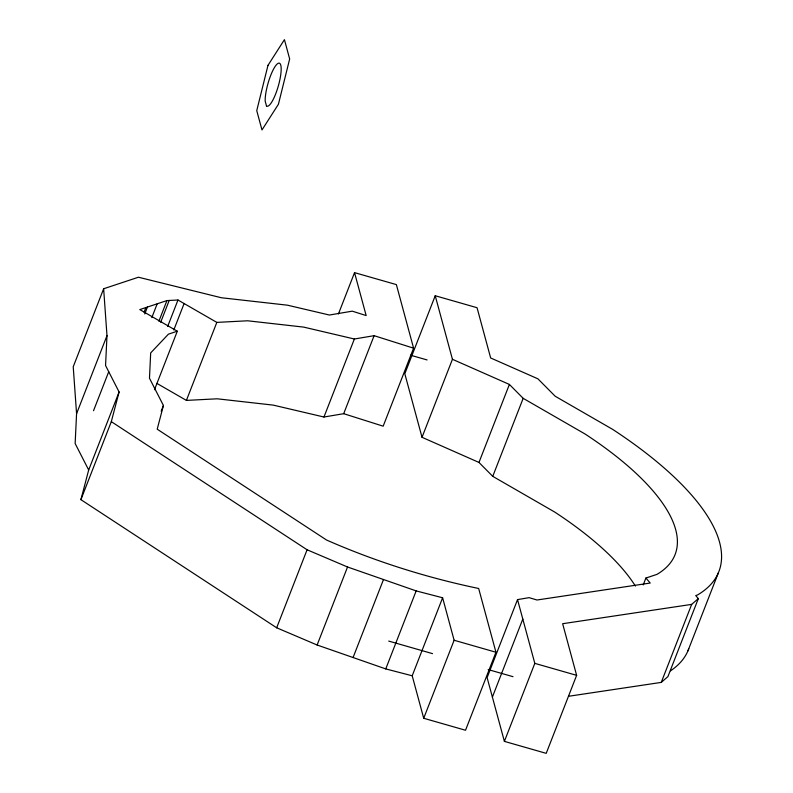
<?xml version="1.0" encoding="UTF-8"?>
<svg xmlns="http://www.w3.org/2000/svg" width="793" height="793" viewBox="0 0 793 793"><rect width="100%" height="100%" fill="white"/><g stroke="black" fill="none" stroke-linecap="round" stroke-linejoin="round"><path stroke-width="1.19" d="M156.865 383.376L186.405 400.406L217.193 398.8L273.248 405.114L323.96 417.019L343.696 413.688L383.168 426.178L413.589 348.167L396.371 284.608L354.54 272.633L366.168 315.564L352.28 311.163L329.402 315.029L287.532 305.196L221.376 297.752L138.438 277.223L103.645 288.761L73.224 366.772L76.574 413.688L75.147 443.535L88.687 469.991L80.906 499.659L276.668 627.788L317.121 645.006L385.755 668.915L412.201 675.785L423.71 718.27L465.531 730.254L495.952 652.242L478.665 588.485C426.485 577.601 375.376 561.484 326.567 540.033L157.212 429.191L163.427 405.491L149.471 378.221L150.68 352.925L168.423 334.16L177.305 331.206L154.496 389.72M103.645 288.761L106.986 335.677L105.558 365.523L119.099 391.98L111.317 421.648L80.906 499.659M76.574 413.688L106.986 335.677M93.524 410.724L108.73 371.719M144.088 312.164L145.872 307.575M144.752 313.939L147.429 307.06M88.687 469.991L119.099 391.98M151.82 317.587L157.183 303.818M158.887 321.234L166.936 300.587L177.979 300.012L216.826 322.394L247.614 320.788L303.66 327.103L354.372 339.007L374.118 335.677L413.589 348.167M160.692 322.265L169.187 300.468M167.69 326.399L177.979 300.012M173.826 329.928L184.115 303.541M161.187 411.23L163.427 405.491M186.405 400.406L216.826 322.394M338.442 313.939L354.54 272.633M323.96 417.019L354.372 339.007M343.696 413.688L374.118 335.677M276.668 627.788L307.089 549.777L111.317 421.648M568.75 696.254L661.253 682.396L667.914 676.617L698.336 598.606L695.719 595.583L697.414 595.018A307.783 109.295 21.3 0 0 612.632 429.36L555.199 396.252L537.922 378.826L490.659 357.97L477.049 307.714L435.228 295.739L404.807 373.751L422.025 437.3L478.972 462.448L492.75 476.345L554.664 512.02A260.808 92.612 21.3 0 1 635.391 586.067M317.121 645.006L347.542 566.995L416.166 590.904L442.613 597.773L454.121 640.258L423.71 718.27M422.025 437.3L452.436 359.288L435.228 295.739M353.073 657.526L383.495 579.514M385.755 668.915L416.166 590.904M478.972 462.448L509.393 384.436L452.436 359.288M412.201 675.785L442.613 597.773M492.75 476.345L523.172 398.334L509.393 384.436M523.172 398.334L585.075 434.009A260.808 92.612 21.3 0 1 656.911 574.39L645.908 578.038L650.23 583.043L536.99 600.004L529.109 597.654L517.522 599.607L487.11 677.619L504.388 741.376L546.218 753.35L576.63 675.339L562.643 623.714L691.665 604.385L698.336 598.606M492.394 697.067L522.805 619.055L517.522 599.607M504.388 741.376L534.809 663.364L522.805 619.055M643.232 584.917L645.908 578.038M661.253 682.396L691.665 604.385M687.928 650.884L718.349 572.873M166.936 300.587L139.786 309.587L177.305 331.206M410.477 355.185L427.1 359.943M454.121 640.258L495.952 652.242M534.809 663.364L576.63 675.339M388.739 641.091L432.532 653.63M488.151 669.56L513.012 676.677M307.089 549.777L347.542 566.995M688.76 648.773A307.783 109.295 21.3 0 1 670.472 670.858M267.984 65.343L256.754 110.643L261.977 129.953L278.422 104.26L289.663 58.96L284.429 39.65L267.984 65.343M266.478 105.915L265.179 101.137A22.392 5.313 -74 0 1 275.488 65.938A22.392 5.313 -74 0 1 279.582 81.055A22.392 5.313 -74 0 1 266.478 105.915"/></g></svg>
